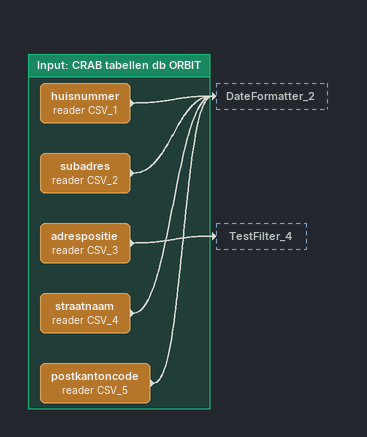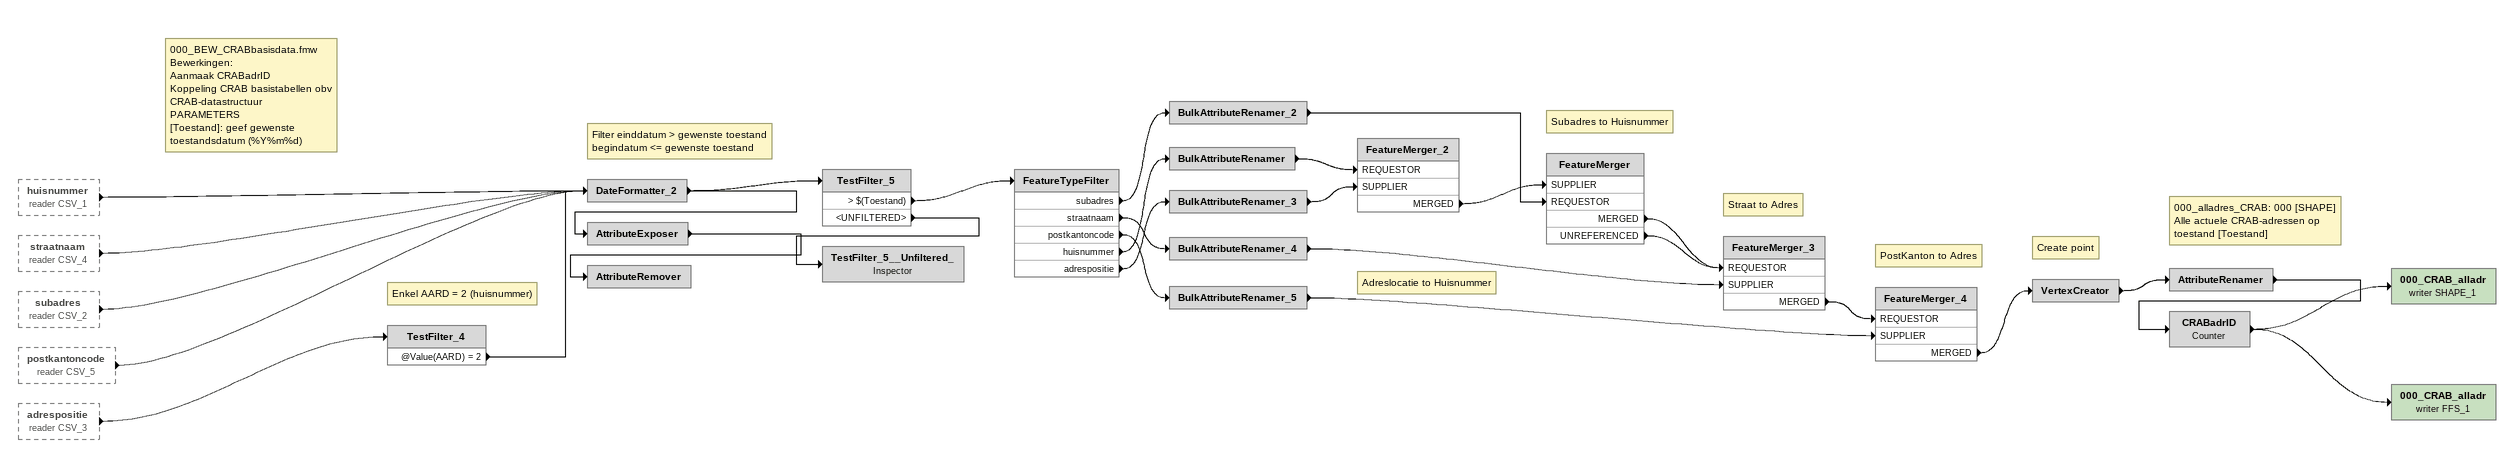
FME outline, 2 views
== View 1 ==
Bookmark: Input: CRAB tabellen db ORBIT
huisnummer (reader CSV_1)
    -> DateFormatter_2
subadres (reader CSV_2)
    -> DateFormatter_2
adrespositie (reader CSV_3)
    -> TestFilter_4
straatnaam (reader CSV_4)
    -> DateFormatter_2
postkantoncode (reader CSV_5)
    -> DateFormatter_2

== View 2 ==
huisnummer (reader CSV_1) [outside]
    -> DateFormatter_2
straatnaam (reader CSV_4) [outside]
    -> DateFormatter_2
subadres (reader CSV_2) [outside]
    -> DateFormatter_2
postkantoncode (reader CSV_5) [outside]
    -> DateFormatter_2
adrespositie (reader CSV_3) [outside]
    -> TestFilter_4
Note: Enkel AARD = 2 (huisnummer)
TestFilter_4
    @Value(AARD) = 2 -> DateFormatter_2
Note: 000_BEW_CRABbasisdata.fmw / Bewerkingen: / Aanmaak CRABadrID / Koppeling CRAB basistabellen obv CRAB-datastructuur / PARAMETERS / [Toestand]: geef gewenste toestandsdatum (%Y%m%d)
DateFormatter_2
    -> AttributeExposer
    -> TestFilter_5
Note: Filter einddatum > gewenste toestand / begindatum <= gewenste toestand
TestFilter_5
    > $(Toestand) -> FeatureTypeFilter
    <UNFILTERED> -> TestFilter_5__Unfiltered_
FeatureTypeFilter
    subadres -> BulkAttributeRenamer_2
    straatnaam -> BulkAttributeRenamer_4
    postkantoncode -> BulkAttributeRenamer_5
    huisnummer -> BulkAttributeRenamer
    adrespositie -> BulkAttributeRenamer_3
BulkAttributeRenamer_2
    -> FeatureMerger [REQUESTOR]
BulkAttributeRenamer
    -> FeatureMerger_2 [REQUESTOR]
BulkAttributeRenamer_3
    -> FeatureMerger_2 [SUPPLIER]
Note: Adreslocatie to Huisnummer
FeatureMerger_2
    MERGED -> FeatureMerger [SUPPLIER]
Note: Subadres to Huisnummer
FeatureMerger
    MERGED -> FeatureMerger_3 [REQUESTOR]
    UNREFERENCED -> FeatureMerger_3 [REQUESTOR]
BulkAttributeRenamer_4
    -> FeatureMerger_3 [SUPPLIER]
Note: Straat to Adres
FeatureMerger_3
    MERGED -> FeatureMerger_4 [REQUESTOR]
BulkAttributeRenamer_5
    -> FeatureMerger_4 [SUPPLIER]
Note: PostKanton to Adres
FeatureMerger_4
    MERGED -> VertexCreator
Note: Create point
VertexCreator
    -> AttributeRenamer
AttributeRenamer
    -> CRABadrID
CRABadrID: Counter
    -> 000_CRAB_alladr (writer SHAPE_1)
    -> 000_CRAB_alladr (writer FFS_1)
Note: 000_alladres_CRAB: 000 [SHAPE] / Alle actuele CRAB-adressen op toestand [Toestand]
000_CRAB_alladr (writer SHAPE_1)
000_CRAB_alladr (writer FFS_1)
TestFilter_5__Unfiltered_: Inspector
AttributeExposer
    -> AttributeRemover
AttributeRemover
